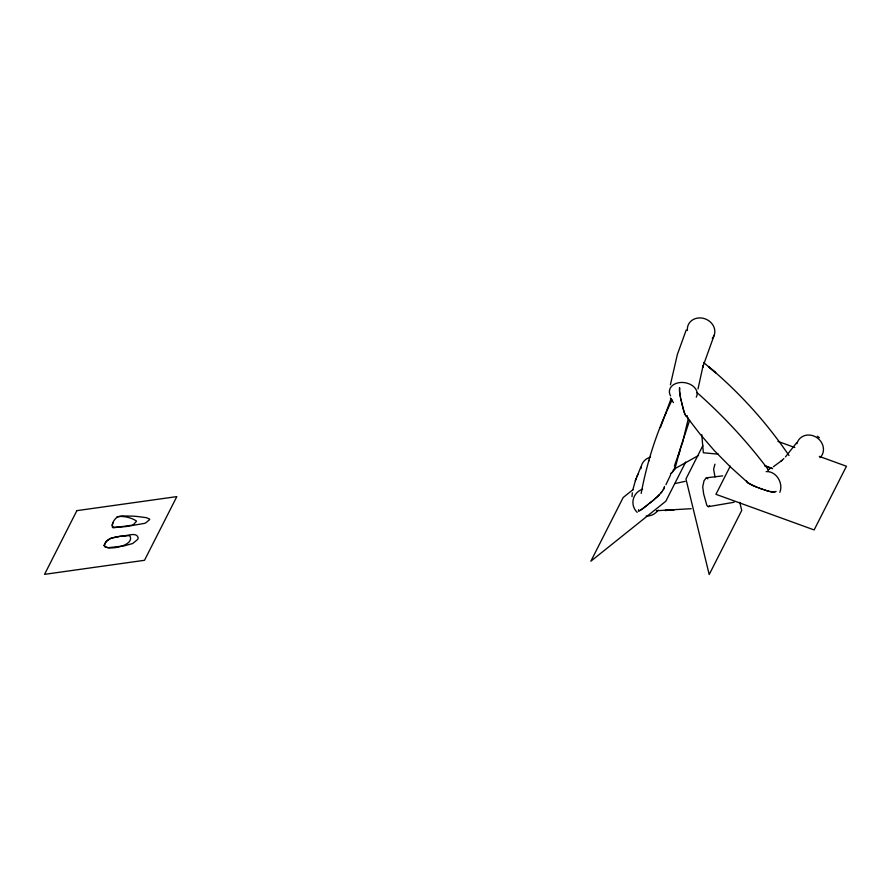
<?xml version="1.0" encoding="UTF-8"?>
<svg xmlns="http://www.w3.org/2000/svg" width="891" height="891" viewBox="0 0 891 891"><rect width="100%" height="100%" fill="white"/><g stroke="black" fill="none" stroke-linecap="round" stroke-linejoin="round"><path stroke-width="1.34" d="M679.543 387.841L679.577 390.458M679.577 389.144L679.644 387.93M632.009 496.632L632.332 492.834M638.513 509.997L638.569 510.755M632.766 490.095L635.372 480.65L640.785 467.174M670.4 384.745L677.372 354.462L686.226 329.971M698.021 388.888L703.144 365.444L702.542 367.682L714.192 335.205M641.175 493.436C647.156 461.026 657.558 429.429 672.115 399.859M688.442 418.035L682.662 442.136L674.376 466.138M664.396 487.399L664.497 486.453M648.648 461.248L648.871 460.413M680.813 446.959L674.955 468.588M681.147 445.845L689.645 420.307M660.376 427.613L671.135 398.578M678.14 456.181L679.733 451.548M635.372 480.65L636.341 478.177M636.876 476.774L637.822 474.324M664.318 487.555L664.185 487.956A25.85 4.221 -42.8 0 1 663.494 489.326L663.272 489.705M665.677 413.714L666.056 412.823M662.403 421.354L662.793 420.463M664.207 487.845L664.062 488.157A25.962 4.243 -42.8 0 1 663.517 489.215L663.015 490.106M670.533 475.081L665.922 484.671M117.489 516.891C114.449 518.963 111.175 523.875 112.444 527.416A5.602 1.905 -13.7 0 0 113.447 527.773L132.269 525.189A4.199 1.426 -13.7 0 0 133.327 524.721L136.312 521.502A8.008 2.729 -13.7 0 0 136.334 520.945C131.478 517.727 124.439 515.956 118.436 516.568M113.112 522.549L112.199 525.178L113.19 526.848A7.663 2.606 -13.7 0 0 114.761 527.283L125.742 526.614L144.554 523.362A5.435 1.849 -13.7 0 0 145.756 522.861L149.577 519.642A5.157 1.76 -13.7 0 0 149.61 519.074L146.347 517.671L137.604 516.524A154.199 52.524 -13.7 0 0 132.703 516.134L122.791 515.945A11.293 3.842 -13.7 0 0 121.644 516.067L118.035 516.702M685.691 462.05L665.811 501.243L590.867 561.196L623.177 497.512L632.955 489.694M702.843 445.667L685.947 478.957L709.203 574.539L741.735 510.42L739.764 502.346M730.241 466.138L715.952 494.316L814.14 529.933L846.45 466.249L819.319 456.404M674.676 469.034L674.966 468.477M674.843 468.688L674.509 469.267M674.532 469.156L674.153 469.769M662.481 490.818L661.824 491.81M674.353 469.401L673.975 470.014M796.71 442.671L785.439 456.916M673.228 471.027L673.629 470.392M673.44 470.648L672.582 471.818M661.846 491.698L660.721 493.202M709.592 505.687L708.234 506.678L706.886 505.464L703.656 493.993L702.721 486.82L704.024 480.739L706.251 477.821L722.701 475.872M673.05 471.161L672.349 472.107M661.501 492.155L659.44 494.639M670.511 474.023L670.867 473.667A5.435 0.891 -42.8 0 0 671.814 472.698L672.115 472.275M658.972 495.14L659.463 494.527M658.494 495.63L658.995 495.017M658.516 495.507L657.469 496.621M783.857 458.564L780.85 461.349M670.533 473.912L670.89 473.555A5.435 0.891 -42.8 0 0 671.836 472.575M658.015 496.009L656.934 497.122M656.957 497.011L655.241 498.637M655.843 498.013L653.426 500.174M654.061 499.539L652.167 501.21M652.825 500.575L651.521 501.733M781.942 460.413L773.377 466.75M651.544 501.622L649.55 503.326M650.898 502.145L646.866 505.464M648.236 504.284L646.198 505.999M646.22 505.876L644.906 507.012M645.563 506.4L643.068 508.416M644.293 507.391L641.453 509.574M642.522 508.716L640.985 509.886M116.554 517.404L117.267 516.992A2.484 0.846 -13.7 0 1 118.369 516.602M640.562 510.053L639.794 510.588M673.407 469.501L698.555 455.435M767.708 470.136L769.668 469.045M640.172 510.287L638.825 510.866L638.479 510.209M687.329 415.986L686.17 415.852M639.504 510.61L638.702 510.721M775.46 491.632L776.028 491.442M775.571 491.598L774.457 491.843M674.632 483.624L685.146 481.374M734.084 502.257L708.456 506.645M674.632 467.73L675.178 467.953A5.157 0.846 -42.8 0 1 675.055 468.399M773.911 491.91L774.58 491.81M691.204 508.694L656.389 510.732M773.332 491.932L774.034 491.877M773.455 491.899L772.063 491.877M686.916 416.097L685.959 415.696M706.452 477.776L707.22 478.099A6.204 1.637 82 0 1 707.777 478.868M772.831 491.899L771.383 491.799M718.402 454.176L703.344 452.762L701.785 434.786M771.495 491.765L769.924 491.531M770.782 491.654L769.156 491.364M768.365 491.164L769.267 491.331M767.552 490.941L768.476 491.13M766.717 490.696L767.663 490.908M766.839 490.663L765.013 490.15M765.993 490.395L764.144 489.861M764.266 489.827L760.624 488.613M772.553 468.555L767.986 466.984M772.43 468.588L769.056 467.374M762.507 489.215L759.733 488.301M777.977 441.401L794.772 447.505M768.109 466.951L764.979 465.882M758.865 487.978L759.856 488.257M767.073 466.572L765.091 465.848M758.987 487.945L756.292 487.032M757.261 487.31L751.67 485.105M755.59 486.675L748.217 483.033M751.113 484.737L748.329 483M817.337 436.2L819.364 437.715M703.556 362.437L715.718 372.783L708.49 366.546C739.218 392.33 766.46 422.289 788.969 455.513M748.485 483.245L730.431 466.94L714.259 450.556L699.758 433.739L685.524 415.228M696.974 392.563C723.347 415.863 747.404 441.791 768.499 469.958M747.917 482.632L746.814 481.53M747.538 482.265L746.38 480.761M673.451 402.576L670.388 398.021M685.625 415.317L685.101 414.538M685.413 414.994L684.678 413.624M684.477 413.101L684.778 413.714M684.578 413.179L683.854 411.241M684.165 411.987L684.366 412.6M683.653 410.551L683.954 411.33M683.753 410.64L682.84 407.499M683.553 409.916L682.216 405.004M682.729 406.764L682.016 404.158M681.593 402.442L681.905 403.378M681.804 403.3L682.116 404.236M681.392 401.574L681.693 402.52M681.492 401.663L680.791 399.001M715.028 476.997L713.736 469.969A4.21 1.103 82 0 1 713.702 468.777L714.905 464.356A8.108 2.138 82 0 1 715.016 464.211M681.281 400.794L680.434 397.308M680.267 396.473L680.535 397.386M680.368 396.551L679.844 394.056M680.212 395.738L679.733 393.276M679.833 393.354L679.566 391.784M679.733 392.597L679.51 391.06M679.61 391.149L679.465 389.701M640.919 468.644A13.966 12.975 22.6 0 1 650.452 457.194M658.182 510.164A13.966 13.755 -25 0 1 646.164 516.067M637.221 512.358A13.966 13.755 -25 0 1 642.611 489.181M796.877 443.785A13.966 12.507 36.3 0 1 816.201 437.169A13.966 12.507 36.3 0 1 820.043 457.707M766.126 471.606A13.966 11.494 65.2 0 1 778.066 478.055A13.966 11.494 65.2 0 1 779.848 492.322M687.407 330.494A13.966 12.218 21.6 0 1 704.592 318.666A13.966 12.218 21.6 0 1 712.31 338.48M670.611 395.916A13.966 10.091 8.6 0 1 682.818 382.462A13.966 10.091 8.6 0 1 696.272 397.141M104.381 545.181L105.093 546.974L108.19 547.709L124.038 545.893L132.681 543.521L137.492 539.601A25.85 8.799 -13.7 0 0 138.183 538.231C137.27 530.925 125.219 536.772 120.296 536.304C114.416 537.195 106.14 538.387 104.381 545.181M104.058 545.526C106.965 551.362 135.287 545.871 129.897 535.959A6.181 2.105 -13.7 0 0 128.827 535.658L120.263 536.293L111.085 538.153A6.137 2.094 -13.7 0 0 109.526 538.821L106.085 541.516L104.058 545.526M76.86 510.654L44.55 574.35L144.509 560.294L176.819 496.61L76.86 510.654M673.707 510.042L665.065 510.465L673.707 510.042"/></g></svg>
